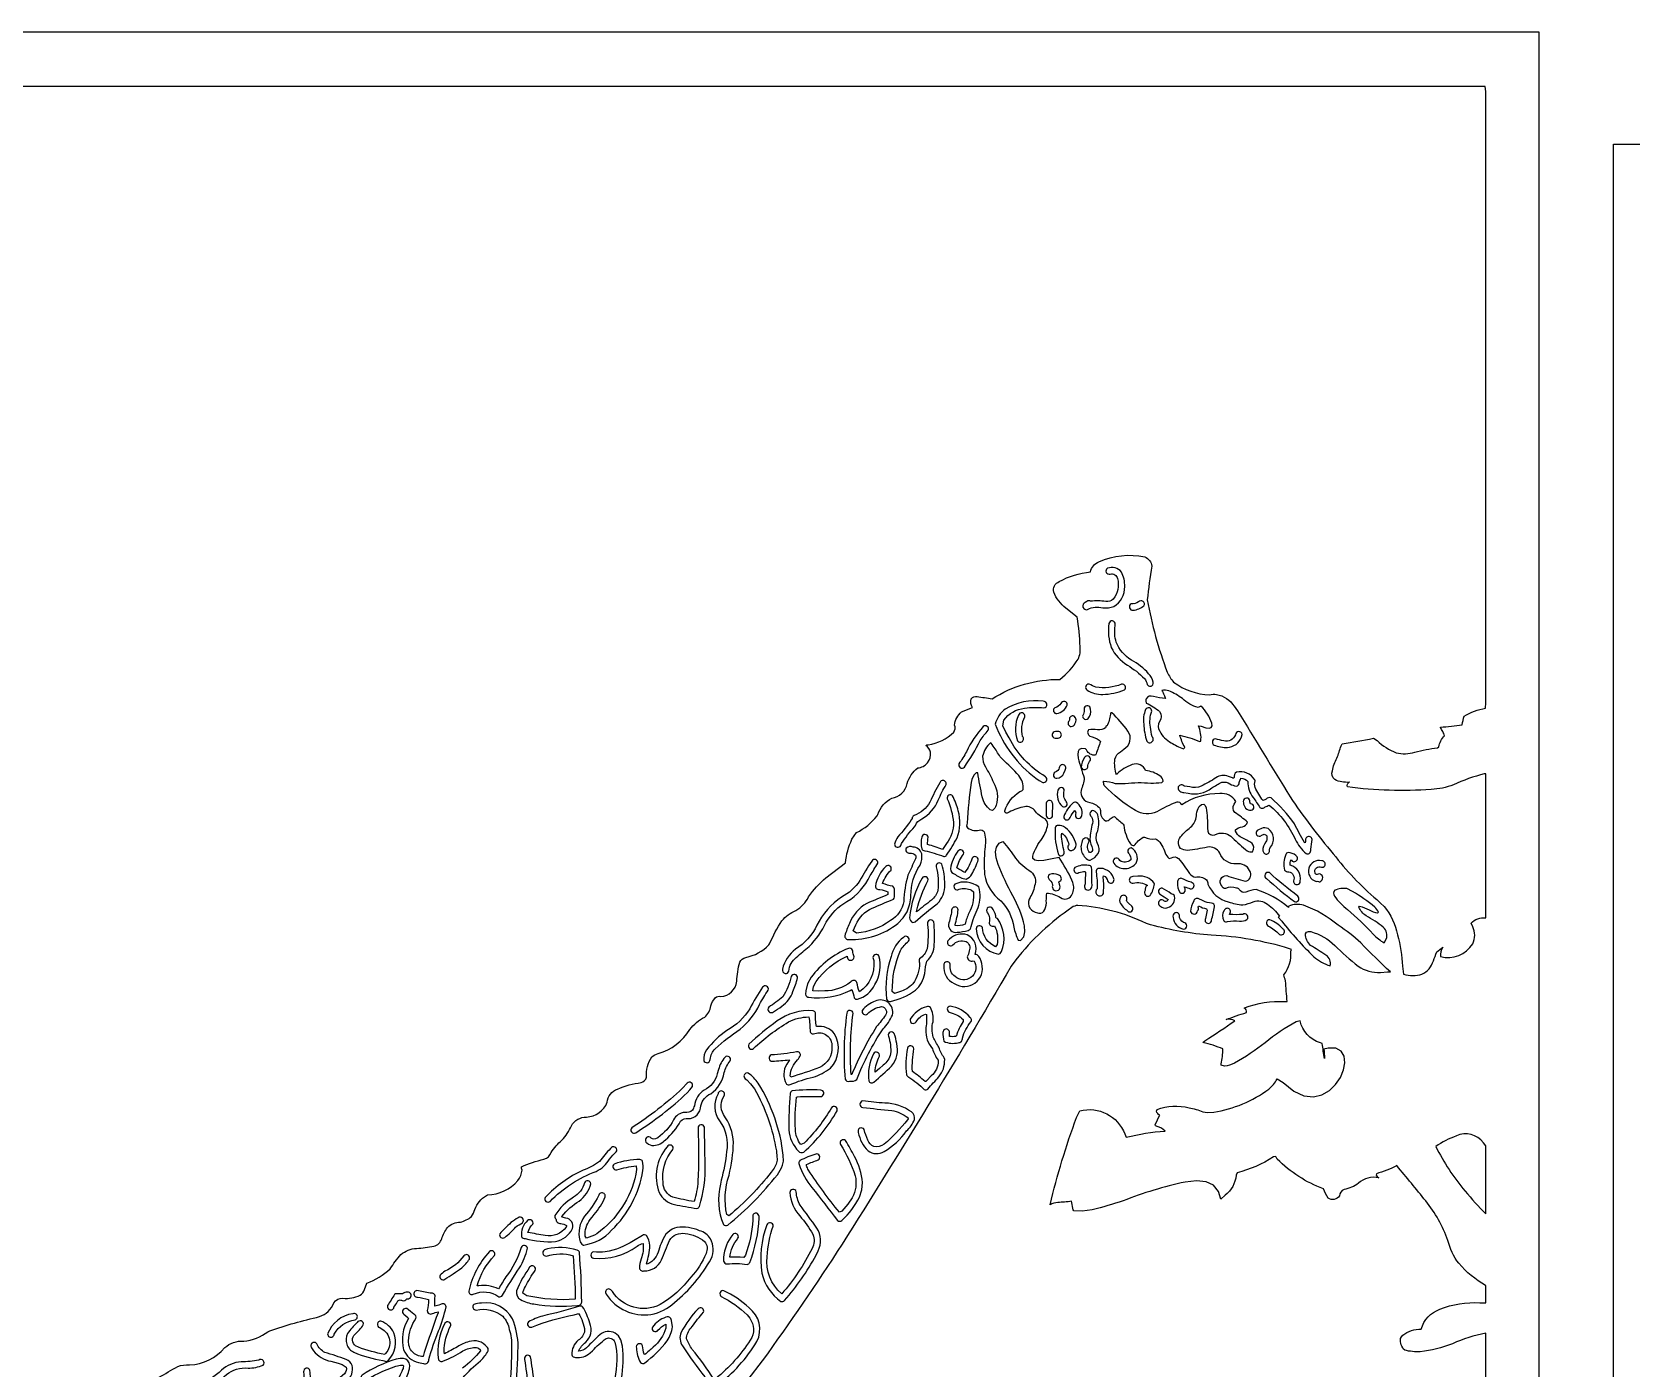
# Model space of a CAD drawing. Extents: x 1.4 to 96.1, y 1 to 80.1.
# Drawn here: x 37.08 to 52.53, y 26.14 to 39.06 of the extents above; entities that cross this region are included whole.
import ezdxf

# ---------------------------------------------------------------- set-up
doc = ezdxf.new("R2010")
doc.units = 0
doc.linetypes.add('0', pattern=[0])
doc.layers.add('1', color=7, linetype='0')

msp = doc.modelspace()

# ---------------------------------------------------------------- linework, layer by layer
at = {"layer": '1'}
msp.add_line((47.732819, 33.523727), (47.732849, 33.523697), dxfattribs=at)
for points in [[(51.639099, 39.057007), (51.639099, 1.057022), (51.62521, 1.057022), (51.62521, 1.029236), (21.62521, 1.029236), (21.62521, 39.029236), (21.639097, 39.029236), (21.639097, 39.057007)], [(52.361855, 37.973442), (72.361862, 37.973442), (72.361862, 0.973434), (52.361855, 0.973434)]]:
    msp.add_lwpolyline(points, close=True, dxfattribs=at)
for points in [[(38.115345, 25.943787, 0.001932), (38.486008, 26.159805, -0.101819), (38.60117, 26.173492, 0.204709), (38.940819, 26.340363, -0.209441), (39.123405, 26.402512, 0.129378), (39.357288, 26.494751), (39.374866, 26.502838, -0.026179), (39.855721, 26.640564, 0.226319), (39.994957, 26.773453, -0.283543), (40.082619, 26.818176, 0.130813), (40.24815, 26.846176, 0.174012), (40.291679, 26.902802), (40.312557, 26.964554, 0.109134), (40.538918, 27.102875, -0.034864), (40.642506, 27.240433, -0.166433), (40.793102, 27.299911, 0.0282), (40.961372, 27.320404, 0.245221), (41.036961, 27.393784, -0.059911), (41.092037, 27.502792, -0.198432), (41.217541, 27.554626, 0.137719), (41.324459, 27.608749, 0.095092), (41.357235, 27.676224, -0.161426), (41.468159, 27.812531), (41.479385, 27.816467, 0.21055), (41.773865, 27.955261, 0.126955), (41.813293, 28.057266, -0.039182), (41.80661, 28.088623, -0.059128), (42.02523, 28.160782, 0.240242), (42.093018, 28.227875, -0.057155), (42.198479, 28.345871, 0.090372), (42.289875, 28.485794, -0.275012), (42.434795, 28.568893, 0.28817), (42.635941, 28.712036, -0.286513), (42.73613, 28.839798, -0.072211), (42.964977, 28.902176, 0.226028), (43.016148, 28.954056, -0.166015), (43.067978, 29.150635, -0.169354), (43.129749, 29.182205, 0.1846), (43.434517, 29.415527, -0.118945), (43.578911, 29.534683, 0.171285), (43.637001, 29.643173, -0.096691), (43.678791, 29.721954, -0.227949), (43.733589, 29.73505, 0.373886), (43.887383, 29.881104, -0.049122), (43.916409, 30.06601, -0.228543), (43.975834, 30.112305, 0.154404), (44.198101, 30.232483), (44.2057, 30.244247, -0.03969), (44.324619, 30.467407, -0.128174), (44.459801, 30.565918, 0.148685), (44.582355, 30.696899, -0.080886), (44.749619, 30.881271), (44.939152, 31.026611), (44.939537, 31.027481, -0.092413), (45.001499, 31.253937), (45.045113, 31.318481, 0.103884), (45.244637, 31.479324), (45.252541, 31.494644, -0.195915), (45.385872, 31.652328, 0.32101), (45.535248, 31.793243, -0.159026), (45.637699, 31.943632, 0.433002), (45.760296, 32.097328, 0.179048), (45.716499, 32.159302, -0.228605), (45.737652, 32.167404, 0.159871), (45.985619, 32.29097, 0.249826), (45.992554, 32.35675, -0.191794), (46.059158, 32.485031), (46.164856, 32.526733, -0.211137), (46.15432, 32.611145, -0.329929), (46.210693, 32.63298, -0.018046), (46.355259, 32.610229, -0.149578), (47.011089, 32.798553, 0.074713), (47.186958, 32.994949, 0.143296), (47.205826, 33.11554, 0.028975), (47.178909, 33.401749), (47.068989, 33.488586, -0.126888), (46.950535, 33.641739, -0.382174), (47.004055, 33.744568, -0.100663), (47.30571, 33.839172, -0.247012), (47.387981, 33.936554, -0.159005), (47.830856, 33.983185, -0.282804), (47.899513, 33.895164, 0.021597), (47.855171, 33.567719, 0.045742), (48.047798, 32.869019, 0.058093), (48.109985, 32.77153, 0.142523), (48.456818, 32.64917, -0.113765), (48.524269, 32.654491, -0.197889), (48.696102, 32.540024), (48.711662, 32.519684), (48.727219, 32.497059, 0.000974), (49.234245, 31.665558, 0.026958), (49.651932, 31.113647, 0.051257), (50.073833, 30.670456), (50.108677, 30.637665), (50.143284, 30.60463, -0.119026), (50.27338, 30.331635, -0.052908), (50.321423, 30.026077), (50.332256, 29.951065, 0.153825), (50.509045, 29.949844, 0.208373), (50.619495, 30.079208, 0.024896), (50.651546, 30.166229, 0.01416), (50.710484, 30.210495, 0.153443), (50.687778, 30.121323, 0.33262), (50.999977, 30.24354, 0.225795), (51.000141, 30.408676), (50.984447, 30.443069, -0.218537), (51.12521, 30.495895), (51.125214, 31.885559), (51.112091, 31.887024, 0.045899), (50.813744, 31.7798, -0.07238), (50.598499, 31.734955, -0.049766), (49.78936, 31.759995, -0.474989), (49.810612, 31.804596), (49.805771, 31.805466, -0.139574), (49.667805, 31.830872, -0.319145), (49.644577, 31.916824, -0.083715), (49.686779, 32.039047, 0.029526), (49.727448, 32.157227), (49.738686, 32.177704, 0.015874), (50.03952, 32.229813), (50.074959, 32.207214, 0.091787), (50.261143, 32.09021, 0.144381), (50.440174, 32.096298, -0.031378), (50.659012, 32.138199), (50.671612, 32.147171, -0.14529), (50.727627, 32.254303, 0.063467), (50.710175, 32.295105, -0.008402), (50.688297, 32.333649), (50.689377, 32.337357, 0.013465), (50.897144, 32.360428, -0.021164), (50.916775, 32.445465, -0.080143), (51.124123, 32.520981), (51.12521, 32.573151), (51.12521, 38.482613), (51.11993, 38.529236), (22.268332, 38.529236)], [(51.12521, 24.707047), (51.12521, 26.480896, 0.054013), (50.804283, 26.378845, -0.06758), (50.492424, 26.300156, -0.072756), (50.343056, 26.315918, -0.241768), (50.302872, 26.428955), (50.310856, 26.446289), (50.323334, 26.461792, -0.169698), (50.501801, 26.520493, -0.23841), (50.680622, 26.711563, -0.112827), (51.070053, 26.774315, -0.007546), (51.12521, 26.773376), (51.125214, 26.937637), (51.12381, 26.94046, -0.080173), (50.865154, 27.155472, -0.098635), (50.759075, 27.375458, 0.087848), (50.545467, 27.758179, 0.005919), (50.266376, 28.099762, -0.050293), (50.068649, 28.022018, 0.397289), (50.093029, 27.981049, 0.250159), (49.895214, 27.928818, -0.113454), (49.756416, 27.869003, 0.249613), (49.711273, 27.806841, -0.429015), (49.603127, 27.785324, -0.045961), (49.556465, 27.874954, -0.10425), (49.111256, 28.162457, -0.031264), (49.095482, 28.188782), (49.07336, 28.183411, -0.083838), (48.723179, 28.030701), (48.713387, 28.006485, -0.211715), (48.606598, 27.813187), (48.565269, 27.774689), (48.543716, 27.85025), (48.49588, 27.911209), (48.423344, 27.943817), (48.330135, 27.952393), (48.220272, 27.941223, 0.038776), (47.621384, 27.75975, -0.020813), (47.322948, 27.672485), (47.224709, 27.658554), (47.14603, 27.663666), (47.139671, 27.670944), (47.121922, 27.755188, -0.039941), (46.989353, 27.744308, 0.081663), (46.915367, 27.721909, -0.03116), (47.172428, 28.565033), (47.202259, 28.629669, -0.381203), (47.637581, 28.405685), (47.65234, 28.374146, -0.04644), (48.026917, 28.433502, 0.145415), (47.935318, 28.483047), (47.931835, 28.496811, 0.019321), (47.975006, 28.58786, -0.184494), (47.943474, 28.625656), (47.949219, 28.642365, -0.1559), (48.258511, 28.658295, -0.077631), (48.390709, 28.618362), (48.438499, 28.61377), (48.496811, 28.617462, 0.122931), (49.02993, 28.83989, 0.086412), (49.109016, 28.9375), (49.167389, 28.902588), (49.270962, 28.817886), (49.369324, 28.773926), (49.460716, 28.764587), (49.543365, 28.783798), (49.615513, 28.82547), (49.675392, 28.883499), (49.72123, 28.951797), (49.75127, 29.024277), (49.763741, 29.094849), (49.756878, 29.15744), (49.728916, 29.205917), (49.678093, 29.234253), (49.602638, 29.236298), (49.560127, 29.224396, -0.031958), (49.56673, 29.134277, 0.00408), (49.544506, 29.280151), (49.527637, 29.287781, -0.278686), (49.331627, 29.499146), (49.294315, 29.490509, 0.048369), (48.995468, 29.287613, -0.036605), (48.69799, 29.088959, -0.073432), (48.601357, 29.061356), (48.569336, 29.069672), (48.56839, 29.082794, 0.058419), (48.585751, 29.22731, 0.039443), (48.393459, 29.291245), (48.412144, 29.306198, 0.003637), (48.701866, 29.499802, 0.173165), (48.616039, 29.511154, -0.020078), (48.813679, 29.579422, 0.40767), (48.792297, 29.620361), (48.792946, 29.623489, -0.110888), (49.18404, 29.684647), (49.206413, 29.686678, -0.004798), (49.191097, 29.886261, -0.014849), (49.174309, 29.94455, 0.200678), (49.241524, 30.17186), (49.244015, 30.180573), (49.247967, 30.188736), (49.228172, 30.196762, 0.063018), (48.472466, 30.32663, -0.046391), (47.887226, 30.427109), (47.84618, 30.441422, 0.094399), (47.184193, 30.615204, 0.130522), (47.127266, 30.594986, 0.074105), (46.58326, 30.089584), (46.540051, 30.027172, -0.008927), (44.904976, 27.339897, -0.01243), (44.133701, 26.212677), (43.994148, 26.033798, -0.026487)], [(41.756168, 25.903215, 0.000241), (41.776493, 26.350176, 0.095282), (41.719589, 26.61795, 0.31603), (41.419926, 26.771729, 0.093779), (41.348148, 26.758711, 0.710674), (41.370754, 26.704178, -0.233458), (41.626484, 26.643196, -0.141655), (41.690132, 26.517084, -0.071549), (41.712311, 26.349762, -0.018237), (41.695187, 25.950439)], [(42.773735, 26.040665, 0.073163), (42.782768, 26.356064), (42.768036, 26.414764), (42.744545, 26.456192), (42.711658, 26.480408, 0.329067), (42.566288, 26.465164, 0.030533), (42.435528, 26.339676, -0.158056), (42.35828, 26.307236, -0.123131), (42.428856, 26.392471, 0.313997), (42.467922, 26.577393, 0.069934), (42.398022, 26.736023, 0.247982), (42.369408, 26.741165, -0.02042), (42.01149, 26.645813, 0.04914), (41.874222, 26.589966, 0.783528), (41.907593, 26.539246, -0.049225), (42.317123, 26.658995, 0.005614), (42.359875, 26.671921, -0.114783), (42.418053, 26.503586, -0.228905), (42.35635, 26.412231, 0.225294), (42.29285, 26.271698, 0.355907), (42.330967, 26.246689, 0.23072), (42.471043, 26.289444), (42.493694, 26.308777, -0.051317), (42.625034, 26.428619, -0.424243), (42.710888, 26.39386), (42.720924, 26.353058, -0.085309), (42.701496, 25.994659)], [(41.239693, 26.047287, -0.043322), (41.412857, 26.214264, 0.071101), (41.485889, 26.311096, 0.28568), (41.472271, 26.3479, 0.31644), (41.300831, 26.398773, 0.079888), (41.187958, 26.348373, -0.011614), (41.063179, 26.281952), (41.060341, 26.299698, -0.117749), (41.124985, 26.554138, 0.80741), (41.068108, 26.576508, 0.16791), (41.006248, 26.224304, 0.423687), (41.054699, 26.211899, 0.05091), (41.241589, 26.309265, -0.107046), (41.36095, 26.343399, -0.145579), (41.4076, 26.324158), (41.412727, 26.309738, -0.047872), (41.238667, 26.142059, 0.103732)], [(41.929428, 26.018677, 0.004699), (41.895607, 26.250885, 0.908303), (41.837631, 26.226486, -0.002852), (41.872265, 25.976334, 0.258733)]]:
    msp.add_lwpolyline(points, format="xyb", dxfattribs=at)
for points in [[(47.278801, 33.474945, -0.192024), (47.425655, 33.491241, 0.10523), (47.531414, 33.503204, 0.274449), (47.636726, 33.69669, 0.138612), (47.604382, 33.836685, 0.32527), (47.470257, 33.873684, 0.875107), (47.496616, 33.81723, -0.434388), (47.56691, 33.774033, -0.235296), (47.526142, 33.574997, -0.241372), (47.45293, 33.552536, 0.073026), (47.3069, 33.554047, 0.309228), (47.271626, 33.553284), (47.256187, 33.543152, 0.992874)], [(47.718475, 33.468231, 0.149987), (47.823296, 33.511143, 0.905732), (47.771259, 33.549271, -0.126411), (47.699715, 33.528652, 0.864088)], [(47.885868, 32.733047, 0.453368), (47.911644, 32.773132, 0.158026), (47.868229, 32.854553, 0.094071), (47.701256, 32.98584, -0.156564), (47.55521, 33.158138, -0.121329), (47.545246, 33.317917), (47.544731, 33.329723, 0.999938), (47.484398, 33.338821, 0.122876), (47.50724, 33.107224, 0.145423), (47.662853, 32.937378, -0.060458), (47.828873, 32.807373, -0.127029), (47.85318, 32.750549, 0.328115)], [(47.424557, 32.654221, 0.090893), (47.633728, 32.698257, 0.796208), (47.606346, 32.752655, -0.141233), (47.357426, 32.725616, -0.025594), (47.29184, 32.753479, 0.798495), (47.274555, 32.694931, 0.149207)], [(48.017483, 32.647552, -0.037208), (48.031284, 32.613541, -0.040001), (47.91378, 32.635483), (47.891781, 32.637299, 0.475869), (47.841316, 32.591675), (47.84491, 32.57016, -0.083852), (47.973747, 32.487946, -0.345965), (47.974438, 32.392624, 0.295623), (47.975689, 32.297806, 0.154464), (48.085754, 32.187241, 0.046855), (48.20364, 32.128372), (48.217331, 32.14183, -0.041159), (48.168091, 32.261047, -0.040855), (48.359295, 32.200012), (48.372871, 32.201279, 0.121792), (48.350536, 32.352158), (48.375996, 32.346664), (48.421413, 32.331436), (48.452988, 32.3284), (48.472179, 32.335831), (48.480461, 32.351944), (48.479309, 32.374969, 0.114221), (48.374096, 32.541595), (48.346249, 32.527878, -0.125314), (48.195686, 32.613708, 0.061456), (48.06308, 32.688904, 0.108558), (47.995895, 32.692108, -0.047693)], [(46.872204, 31.858185, -0.13949), (46.519852, 32.233414), (46.48954, 32.290909), (46.460724, 32.351807), (46.468147, 32.40538, -0.212061), (46.669624, 32.520432, -0.069874), (46.855724, 32.524506, 0.991998), (46.850151, 32.587662, 0.177956), (46.482079, 32.511761, 0.177679), (46.386532, 32.366272, 0.140663), (46.77829, 31.843323), (46.811203, 31.822266), (46.845284, 31.803162, 0.817569)], [(46.643116, 32.195084, 0.46145), (46.65081, 32.247879, -0.183605), (46.67239, 32.437714, 0.969635), (46.610294, 32.452545, 0.202188), (46.601082, 32.206085, 0.404754)], [(46.981083, 32.468857, 0.251079), (47.081306, 32.551239, 0.886669), (47.020943, 32.567062, -0.185905), (46.962284, 32.525864, 0.752252)], [(47.360348, 32.078796), (47.35585, 32.067978, -0.34454), (47.269226, 32.117233), (47.259216, 32.129517), (47.222076, 32.132736), (47.198376, 32.122513), (47.186031, 32.101395), (47.182957, 32.071945), (47.187065, 32.036743, 0.010445), (47.245857, 31.847549, -0.0649), (47.215218, 31.725647, 0.438307), (47.298382, 31.61058, -0.180289), (47.395718, 31.554733), (47.400093, 31.543289), (47.402073, 31.531662, 0.29919), (47.451061, 31.433411, 0.320474), (47.496536, 31.452347, -0.143127), (47.537365, 31.4729, 0.002706), (47.621887, 31.400955), (47.628571, 31.389572, 0.118316), (47.692406, 31.209791, 0.174938), (47.728245, 31.193161, -0.09559), (47.816368, 31.273727), (47.826767, 31.274063, 0.148414), (47.933788, 31.257721), (47.948467, 31.252274, -0.148866), (48.026604, 31.123306, 0.101833), (48.065819, 31.069809), (48.088356, 31.074432, -0.364337), (48.157112, 31.067123, -0.044894), (48.262115, 30.923676, 0.148275), (48.320683, 30.886383, -0.26255), (48.426342, 30.862507, -0.153816), (48.441475, 30.820175, 0.239758), (48.637524, 30.649277, 0.070166), (48.778072, 30.620651, 0.078797), (48.879135, 30.650892, -0.25561), (49.016335, 30.62616, -0.096461), (49.133446, 30.509827, 0.052321), (49.11972, 30.500229), (49.154102, 30.463074, 0.032612), (49.463207, 30.11937, 0.092104), (49.622536, 30.030441, 0.324468), (49.579533, 30.135422, 0.003173), (49.433796, 30.228745, -0.21517), (49.383404, 30.341125), (49.392994, 30.357117), (49.411411, 30.363358), (49.436558, 30.361526, -0.121966), (49.667496, 30.227676, 0.026112), (49.89262, 30.0271, 0.152639), (50.108253, 29.966965), (50.177372, 29.972305), (50.205006, 29.972305, -0.013871), (49.917942, 30.25177, 0.041866), (49.700466, 30.422897, 0.083512), (49.365616, 30.617477, 0.151692), (49.221954, 30.608536, 0.028055), (49.220345, 30.596024, 0.086318), (48.907101, 30.769394, 0.093608), (48.808327, 30.741776, -0.363609), (48.743481, 30.769943, 0.26597), (48.718029, 30.780931, 0.196529), (48.609558, 30.778551, -0.347346), (48.574795, 30.803345, -0.654004), (48.622509, 30.903702, 0.035369), (48.802402, 30.85083, 0.511318), (48.851013, 30.935516, 0.345056), (48.738205, 31.016525), (48.719456, 31.017654, -0.342599), (48.55587, 31.120911, 0.319195), (48.435658, 31.177948, -0.032896), (48.242241, 31.147141, -0.112599), (48.177608, 31.165497, -0.41303), (48.188637, 31.29071, -0.053053), (48.284336, 31.380234, 0.202985), (48.329533, 31.495789, -0.094668), (48.355923, 31.569611), (48.379074, 31.588791), (48.400059, 31.593491), (48.414795, 31.581711), (48.424423, 31.556961, -0.04388), (48.436211, 31.361008), (48.439323, 31.331818), (48.44537, 31.314133, 0.371578), (48.530579, 31.306854, -0.308086), (48.678471, 31.26828, 0.032418), (48.821873, 31.142031, 0.142894), (48.87133, 31.132828), (48.882153, 31.158081, 0.35759), (48.852615, 31.225159, 0.01422), (48.753853, 31.276581, -0.119944), (48.707539, 31.331055), (48.707069, 31.343857, -0.190411), (48.774235, 31.373856, 0.225569), (48.824165, 31.419083, 0.035993), (48.701649, 31.513306, -0.363988), (48.695404, 31.591858), (48.710251, 31.61763, 0.300539), (48.555916, 31.696032, 0.150174), (48.187855, 31.586777, 0.388725), (48.139832, 31.612732, 0.041861), (47.947002, 31.520065, -0.246804), (47.741993, 31.53331, -0.070016), (47.438251, 31.772568, -0.036407), (47.432384, 31.81427), (47.436756, 31.816528, -0.088892), (47.543873, 31.791748), (47.641369, 31.791748, -0.054129), (47.889725, 31.797516, 0.027861), (47.994328, 31.803452), (48.0079, 31.816528, 0.238044), (47.975254, 31.865829, 0.140063), (47.83886, 31.917557, 0.427115), (47.708977, 31.976044, 0.101839), (47.560333, 31.88324), (47.55743, 31.876801, -0.106065), (47.541435, 32.028397, -0.187892), (47.595688, 32.100754), (47.628403, 32.125549, 0.444133), (47.668625, 32.299637, 0.039332), (47.512745, 32.477676, 0.571414), (47.498142, 32.463577, -0.108145), (47.464382, 32.348083), (47.458839, 32.351944), (47.451782, 32.332748, -0.211392), (47.374332, 32.312225, 0.035895), (47.286758, 32.313293, 0.458641), (47.300362, 32.252213, -0.054447), (47.391163, 32.212204), (47.403118, 32.198944, 0.002101)], [(47.261616, 32.413284, 0.329474), (47.295719, 32.44072, 0.235991), (47.299541, 32.534225, 0.816982), (47.245632, 32.504089, -0.178441), (47.231037, 32.450851, 0.474744)], [(47.885715, 32.33905, -0.142043), (47.898514, 32.490936, 0.820432), (47.839382, 32.507111, 0.149728), (47.820438, 32.36821, 0.067021), (47.850391, 32.201889, 1.073443), (47.903294, 32.244614, -0.047668)], [(46.087376, 31.951157, 0.030555), (46.240925, 32.208344, -0.051234), (46.31842, 32.307098, 0.781225), (46.270245, 32.343948, 0.077471), (46.108223, 32.100052, -0.031997), (46.035332, 31.983887, 0.832976)], [(46.966686, 32.295227, 0.984848), (46.964069, 32.232773), (46.994015, 32.232723, 1.006122), (46.993633, 32.295227)], [(47.12077, 32.343842, 0.315747), (47.155533, 32.371002, 0.401024), (47.147621, 32.44516, 0.603374), (47.103493, 32.409851), (47.1022, 32.404648), (47.100136, 32.399723, 0.684068)], [(48.648849, 32.144241, 0.314976), (48.771725, 32.267212, 0.914189), (48.706928, 32.264069, -0.381859), (48.593449, 32.205444, -0.031598), (48.514263, 32.225769, 0.943553), (48.51416, 32.16153, 0.137419)], [(46.3699, 31.803558, -0.194449), (46.396332, 31.582687, -0.110963), (46.358532, 31.531555), (46.3381, 31.539673, -0.17754), (46.260971, 31.662766, -0.01683), (46.217072, 31.897598), (46.201477, 31.896591, 0.193762), (46.154072, 31.804276, 0.019392), (46.113605, 31.410976, -0.012729), (46.107246, 31.381546), (46.119083, 31.36319, 0.229225), (46.245232, 31.346176, -0.372218), (46.283524, 31.312973, -0.08965), (46.285084, 31.160339, 0.038274), (46.282093, 30.913162, 0.190363), (46.438797, 30.660528, -0.167728), (46.563969, 30.403461, 0.051311), (46.608948, 30.279083), (46.631371, 30.275162), (46.661369, 30.311829), (46.673203, 30.359695), (46.669617, 30.417053, 0.066365), (46.555939, 30.70665, -0.02788), (46.415024, 31.009583), (46.396118, 31.074417), (46.389233, 31.131454), (46.397102, 31.17897), (46.422474, 31.215179), (46.458584, 31.231155, -0.048133), (46.581055, 31.070053, 0.071955), (46.732513, 30.940659, -0.301867), (46.766323, 30.803452, -0.089109), (46.712959, 30.675858, 0.508995), (46.794941, 30.544151), (46.807751, 30.541224, 0.387577), (46.864632, 30.573769, 0.138541), (46.878716, 30.660698, -0.007729), (46.88319, 30.731781), (46.900204, 30.734085, -0.09915), (47.030979, 30.6819, 0.426245), (47.128708, 30.722916, 0.231048), (47.135269, 30.836121), (47.127022, 30.859665, 0.030299), (47.003803, 31.078125), (46.934551, 31.065033), (46.856464, 31.048798), (46.801735, 31.04483), (46.767399, 31.051712), (46.750488, 31.067978), (46.748039, 31.092163, -0.086843), (46.840183, 31.263, 0.094054), (46.89373, 31.396866), (46.888153, 31.427063), (46.867416, 31.450684, -0.142456), (46.765217, 31.536896, 0.276968), (46.651894, 31.565231, 0.062988), (46.500725, 31.507463, -0.601943), (46.479187, 31.529861, -0.180047), (46.621906, 31.714798), (46.641605, 31.722458), (46.655659, 31.733963, 0.220564), (46.6124, 31.869522, 0.033036), (46.454445, 32.028763, -0.070126), (46.386383, 32.128448, -0.019558), (46.345982, 32.18338), (46.340405, 32.186996, 0.154584), (46.262489, 32.056122, 0.142259), (46.292221, 31.954285, -0.014046)], [(47.247597, 31.92717, 0.44024), (47.280304, 31.966125, -0.108532), (47.305828, 32.019653, 0.870262), (47.248306, 32.043915, 0.178121), (47.217728, 31.949081, 0.328343)], [(46.982494, 31.843704, 0.280069), (47.049099, 31.894348), (47.061443, 31.921692), (47.067238, 31.940277, 1.059867), (47.004749, 31.944946, -0.278067), (46.963718, 31.90184, 0.788186)], [(49.420811, 31.11795, 0.318958), (49.434032, 31.157486, 0.015223), (49.447815, 31.253464, 1.009914), (49.385193, 31.245575, -0.039581), (49.380665, 31.21907), (49.375221, 31.22226, -0.017205), (49.276352, 31.403198, 0.061233), (49.051094, 31.653994, 0.36367), (49.004566, 31.641373, -0.074167), (48.974121, 31.628555, -0.067451), (48.897903, 31.75412, -0.137622), (48.896431, 31.819702), (48.894714, 31.827179, 0.326513), (48.715916, 31.90152, 0.301873), (48.695034, 31.850418, -0.550199), (48.677853, 31.84671), (48.638428, 31.862274, 0.254029), (48.518894, 31.848358, -0.027361), (48.376129, 31.76651, -0.148642), (48.265881, 31.760254), (48.21402, 31.767838), (48.207615, 31.771759, 1.130881), (48.168999, 31.719513, 0.191489), (48.209797, 31.705261), (48.251152, 31.699265, 0.220539), (48.477814, 31.749893, -0.029105), (48.576393, 31.805435, -0.208897), (48.653748, 31.788803, 0.070746), (48.714775, 31.766769, 0.3929), (48.742828, 31.801743, 0.022593), (48.757954, 31.843811, -0.188267), (48.82822, 31.811401, 0.184856), (48.879166, 31.658218, 0.008411), (48.943821, 31.562393, 0.41938), (48.993649, 31.566422, 0.006039), (49.031315, 31.584595, -0.1164), (49.284241, 31.253616, 0.093494), (49.389977, 31.115479, 0.259335)], [(45.472042, 31.193466), (45.480549, 31.213196, -0.042226), (45.605083, 31.373672), (45.615299, 31.388474, -0.201631), (45.674854, 31.450378, 0.175561), (45.834614, 31.633026, -0.031154), (45.911236, 31.782913, 1.00185), (45.849384, 31.799683, 0.027039), (45.754948, 31.61348, -0.179501), (45.601242, 31.484146, 0.226616), (45.581829, 31.456223), (45.574253, 31.441101, -0.025932), (45.444286, 31.276291, 0.093976), (45.413349, 31.207611, 0.767216)], [(45.915554, 31.099976, 0.029103), (46.016502, 31.268661, 0.173178), (46.02766, 31.52861, 0.065003), (45.973244, 31.675474, 0.745896), (45.921261, 31.645676, -0.077771), (45.982868, 31.416611, -0.168213), (45.914162, 31.212814), (45.877579, 31.15683, 0.024613), (45.732552, 31.202515, -0.030353), (45.736614, 31.27327, 0.852044), (45.674934, 31.27533, 0.098493), (45.67506, 31.162094, 0.274924), (45.703815, 31.143784, -0.028196), (45.888905, 31.087814, 0.249091)], [(47.073074, 31.575867, 0.414441), (47.071796, 31.620041, -0.268557), (47.053425, 31.723221, 0.876918), (46.991768, 31.729507, 0.294052), (47.035526, 31.569796, 0.338557)], [(46.94075, 31.596375, 1.030354), (46.87825, 31.596359), (46.878277, 31.484802, 0.956512), (46.940716, 31.484802)], [(47.07851, 31.44104, 0.331531), (47.109451, 31.464691, -0.068295), (47.154057, 31.532013), (47.159245, 31.53038, -0.171107), (47.159992, 31.486816, 0.988521), (47.223095, 31.485443, 0.314023), (47.169876, 31.610825, 0.260146), (47.139847, 31.605576, 0.126038), (47.04734, 31.474289, 0.432234)], [(47.302692, 31.053604, 0.147495), (47.381725, 31.116043, 0.234434), (47.374187, 31.214478, -0.216725), (47.376335, 31.336594, 0.131544), (47.377636, 31.490494, 0.161269), (47.339138, 31.530516, 0.822355), (47.314655, 31.471954, -0.191537), (47.325333, 31.407822, 0.045289), (47.300171, 31.257889, 0.075991), (47.327202, 31.159103, -0.471416), (47.297188, 31.125122, -0.330476), (47.291439, 31.226761, 0.914069), (47.233818, 31.250717, 0.421194), (47.289429, 31.050823, 0.109762)], [(48.857979, 31.533997, 0.924775), (48.85257, 31.596954, -0.074321), (48.843552, 31.634735, 0.926543), (48.784561, 31.607758, 0.422215)], [(47.033936, 31.09613, 0.372924), (47.052525, 31.132599, -0.059345), (47.026066, 31.297287), (47.030186, 31.313385, -0.161355), (47.098259, 31.202318, 1.009718), (47.140251, 31.152603, 0.428266), (47.159901, 31.226135, 0.176228), (47.043941, 31.378525, 0.142704), (46.983635, 31.387711, 0.310169), (46.964577, 31.356888, 0.092882), (46.996326, 31.107529, 0.353889)], [(49.010181, 31.111603, 0.431566), (49.034973, 31.157684), (49.037895, 31.166178), (49.041866, 31.174232, 0.458517), (49.022236, 31.35762, 0.207505), (48.958012, 31.358994), (48.928288, 31.345627, 0.985118), (48.947124, 31.28508), (48.969894, 31.296768, -0.665843), (49.011097, 31.272446, -0.179446), (49.001827, 31.229843), (48.988297, 31.206833, 0.282446), (48.980267, 31.122009, 0.271369)], [(44.58802, 30.218277, 0.089088), (44.75238, 30.453079, -0.132343), (44.953156, 30.651978, 0.142463), (45.178619, 30.90239, -0.003706), (45.249863, 31.021667, 0.853511), (45.191753, 31.043182, 0.014844), (45.077274, 30.855148, -0.120931), (44.900604, 30.693995, 0.136819), (44.663212, 30.422455, -0.134214), (44.45562, 30.191559, 0.168427), (44.329437, 29.999662, 0.37629), (44.354897, 29.955376, 0.408998), (44.390743, 29.980545, -0.194052), (44.462509, 30.112396, -0.005705)], [(45.569977, 30.709839, -0.141026), (45.659016, 31.005341, 0.143658), (45.675892, 31.114426, 0.309175), (45.591942, 31.179214, 0.294009), (45.525463, 31.16806, 0.679806), (45.561432, 31.121323, -0.152715), (45.614395, 31.101761, -0.214309), (45.613968, 31.066269, -0.013964), (45.54129, 30.90564, 0.057506), (45.501106, 30.654297, -0.222974), (45.373577, 30.467972, -0.133614), (45.04493, 30.346054), (45.014347, 30.368164), (45.039711, 30.427704, -0.198348), (45.19524, 30.587433, -0.005859), (45.401058, 30.674545, 0.206559), (45.41074, 30.697479), (45.411678, 30.741302, 0.255558), (45.394993, 30.800323, -0.044823), (45.297653, 30.827881, -0.119919), (45.378735, 30.956558, 0.825068), (45.328659, 30.992035, 0.158958), (45.227192, 30.800797, 0.457233), (45.271999, 30.769043, -0.047052), (45.349171, 30.746307, -0.008079), (45.348785, 30.719391, 0.003), (45.145489, 30.633911, 0.178165), (44.977661, 30.441071, 0.031471), (44.931541, 30.321335, 0.477833), (44.969719, 30.285507, 0.181921), (45.443897, 30.441437), (45.496632, 30.494095), (45.535156, 30.552704, 0.088893)], [(46.10577, 30.869827, 0.205819), (46.158329, 30.915497, 0.054947), (46.222389, 31.056229, 0.755591), (46.16423, 31.071548, -0.067247), (46.092163, 30.931808, -0.006801), (46.016064, 30.978653, -0.094919), (46.080055, 31.111649, 0.808434), (46.025146, 31.139847, 0.118813), (45.953011, 30.969711, 0.344015), (46.000439, 30.914688, 0.159145)], [(47.583, 31.059753, 0.994396), (47.531471, 31.023026), (47.540661, 31.008802, 0.444123), (47.747692, 31.024048, 0.416223), (47.700031, 31.170103, 0.751653), (47.680248, 31.112259, -0.190968), (47.694759, 31.056915, -0.382799), (47.588898, 31.04863)], [(49.306137, 30.816299, 0.378597), (49.332939, 30.848358, 0.392691), (49.236389, 31.003983, -0.061501), (49.241196, 31.053848), (49.244415, 31.053268), (49.248222, 31.050997, 1.234183), (49.290833, 31.097534, 0.151468), (49.216686, 31.12674, 0.267159), (49.19268, 31.10614, 0.165032), (49.18166, 30.956818, 0.269454), (49.222221, 30.940948, -0.452477), (49.269012, 30.851501, 0.484389)], [(45.612232, 30.457489, -0.016235), (45.824799, 30.630768, 0.215722), (45.898796, 30.81778, 0.072487), (45.870453, 31.012238, 0.779198), (45.814415, 30.989182, -0.089609), (45.831528, 30.760834, -0.173404), (45.769165, 30.666061, 0.004643), (45.625195, 30.552109), (45.626583, 30.569336, -0.060256), (45.735348, 30.85321, 0.846156), (45.679344, 30.879013, 0.103165), (45.556633, 30.495752, 0.294474), (45.589222, 30.450073, 0.201255)], [(46.994186, 30.909393, 0.225702), (46.910023, 30.914839, 0.540771), (46.914585, 30.859772, -0.145089), (46.941029, 30.81076, 1.538816), (47.009773, 30.807495, 0.061957), (47.000801, 30.838531), (47.002625, 30.845066, 0.696279), (47.00705, 30.903488)], [(47.314617, 30.78421, 0.285985), (47.318523, 30.829544, 0.037852), (47.317005, 30.98172, 0.293089), (47.287361, 31.001785, 0.172783), (47.154472, 30.979965, 0.88828), (47.194172, 30.93219, -0.099784), (47.255493, 30.941299), (47.259193, 30.933762, 0.024894), (47.25631, 30.821899, 1.171601)], [(47.416824, 30.711304, 0.287189), (47.432438, 30.754883, 0.04339), (47.429565, 30.888077), (47.432873, 30.901596, -0.25593), (47.471611, 30.850845, 1.144656), (47.527622, 30.881287, 0.358084), (47.380112, 30.971863, 0.352964), (47.359604, 30.938431, -0.060146), (47.369808, 30.776382, 0.888296)], [(49.314888, 30.661758, 0.402327), (49.309849, 30.704758, -0.01998), (49.035034, 30.93141, 0.963072), (49.007839, 30.873932, 0.028779), (49.278885, 30.651413, 0.332889)], [(49.521469, 30.844313, 1.112813), (49.496773, 30.915121, -0.518238), (49.476742, 30.929905, -0.683483), (49.538254, 30.982935, 1.096424), (49.541321, 31.046995, 0.971909), (49.485516, 30.846365, -0.268292), (49.508396, 30.844681), (49.514912, 30.843838)], [(46.123466, 30.373825, 0.36469), (46.152012, 30.409592, -0.041015), (46.220341, 30.593384, 0.15754), (46.227135, 30.793562, 0.280258), (45.995495, 30.820375, 0.915317), (46.03577, 30.771118, -0.189362), (46.157894, 30.761963), (46.175533, 30.746613, -0.150905), (46.131084, 30.541046, 0.029488), (46.093754, 30.434174, -0.173209), (45.998081, 30.421356), (45.997841, 30.426834, 0.03845), (46.028263, 30.572983, 1.009161), (45.964699, 30.561569, -0.026378), (45.934006, 30.429688, 0.469025), (46.016632, 30.355194, 0.061843)], [(47.88179, 30.712204, 0.130226), (47.924141, 30.822464), (47.92234, 30.828659, 0.266615), (47.764263, 30.898148), (47.714294, 30.893232, 1.114341), (47.717999, 30.83046, -0.211533), (47.85828, 30.807922, 0.403539), (47.836128, 30.757477, 0.968667)], [(48.0536, 30.593706, 0.384255), (48.119045, 30.704361, 0.242544), (48.087151, 30.727783, 0.032915), (47.999855, 30.780819, 0.922998), (47.983742, 30.72023, 0.006817), (48.056126, 30.672958, -0.686763), (48.009884, 30.666016, 0.972623), (47.977428, 30.610519, 0.283488)], [(48.201996, 30.734634, 0.424315), (48.220287, 30.77562), (48.212807, 30.794754), (48.214622, 30.795105, -0.042256), (48.270596, 30.774796, 0.881855), (48.288383, 30.834442), (48.277821, 30.83963, -0.07613), (48.188835, 30.875914, 0.538587), (48.147072, 30.838348, 0.205172), (48.174095, 30.737869, 0.238311)], [(49.999676, 30.570984, 0.094465), (50.080597, 30.544113), (50.089436, 30.54866, 0.129031), (50.053097, 30.598267, 0.038219), (49.83931, 30.750092), (49.783058, 30.777817, 0.140992), (49.667042, 30.76091, 0.391589), (49.663849, 30.705704, 0.082937), (49.790745, 30.575027, -0.039592), (50.036766, 30.335739, 0.056221), (50.145611, 30.252228), (50.164471, 30.290039, 0.318746), (50.135796, 30.403519, 0.055623), (49.969822, 30.514099, -0.149859), (49.899639, 30.599014), (49.907238, 30.607697, -0.079568)], [(46.43261, 30.150574, 0.154269), (46.445637, 30.168701, 0.263359), (46.406586, 30.489304, -0.417557), (46.390354, 30.515167, 0.097795), (46.352192, 30.593809, 0.907163), (46.311245, 30.543304, -0.204823), (46.328125, 30.442429, 0.517828), (46.379517, 30.41777, -0.162424), (46.403927, 30.237), (46.38868, 30.215469, -0.279143), (46.261684, 30.40036, 0.817855), (46.20187, 30.387024, 0.351006), (46.416969, 30.144745), (46.42514, 30.146713)], [(47.672409, 30.637634, -0.137251), (47.654137, 30.663696, 1.094088), (47.596176, 30.691818, 0.303408), (47.596714, 30.631958, 0.08659), (47.674797, 30.553604, 0.797758), (47.705585, 30.606216)], [(48.505291, 30.601669, 0.444709), (48.475559, 30.637161, -0.113386), (48.396435, 30.657974), (48.347244, 30.680374, 0.468268), (48.303497, 30.656342, 0.109578), (48.273087, 30.55658, 0.839448), (48.34116, 30.562363, 0.313156), (48.345821, 30.598007), (48.350323, 30.608093), (48.355221, 30.608078, 0.044501), (48.425865, 30.5811), (48.434528, 30.569778), (48.416157, 30.487198, 1.21859), (48.476524, 30.470764, 0.003467)], [(45.372921, 29.686661, 0.10221), (45.613926, 29.794128, 0.169099), (45.704559, 29.957031), (45.712841, 30.02034), (45.723904, 30.074936, 0.206331), (45.796993, 30.236404, 0.042368), (45.791821, 30.456635, 0.953528), (45.732525, 30.430344, -0.061587), (45.727173, 30.195236, -0.167166), (45.654785, 30.099945, 0.179206), (45.652847, 30.059031, -0.166046), (45.589684, 29.858381, -0.136089), (45.461628, 29.779129), (45.41074, 29.76207), (45.390991, 29.782379, -0.103736), (45.468834, 30.177979, -0.090112), (45.548981, 30.26857, 0.927923), (45.498398, 30.306076, 0.168951), (45.378906, 30.120346, 0.100474), (45.334137, 29.709595, 0.374152)], [(48.121479, 30.542191, 0.36832), (48.104401, 30.497543, 0.324309), (48.205372, 30.385483, 0.970782), (48.205231, 30.45018, -0.311998), (48.165817, 30.518875, 0.501906)], [(48.629177, 30.459366, -0.093654), (48.746864, 30.46106, 0.109162), (48.818428, 30.477356, 0.913676), (48.776814, 30.5271, -0.039689), (48.649082, 30.528336), (48.656902, 30.543884, 1.016484), (48.598347, 30.566299, 0.289975), (48.594009, 30.466095, 0.310675)], [(49.170013, 30.337967, 0.507124), (49.163162, 30.391479, 0.116109), (49.038452, 30.475723, 0.873403), (49.026196, 30.415009, -0.083264), (49.13208, 30.334991, 0.339564)], [(46.209572, 30.137314, 0.021347), (46.191677, 30.140198, 0.400496), (46.113934, 30.329767, 0.2855), (45.944511, 30.287809), (45.934322, 30.278364, 1.039207), (45.974659, 30.23288, -0.28456), (46.105011, 30.266266, -0.373652), (46.134495, 30.174835, -0.057261), (46.115265, 30.116669, 0.510568), (46.172714, 30.079922, -0.326077), (46.188568, 30.064133, -0.817319), (45.998455, 29.926655, -0.292907), (45.951618, 30.047199, 0.941544), (45.889339, 30.036179, 0.33416), (45.990051, 29.859177, 0.68922), (46.255875, 30.053314, 0.208949)], [(45.054424, 29.707703, 0.216934), (45.222816, 29.849487, 0.208862), (45.261147, 30.128632, 0.851516), (45.205639, 30.10025), (45.21104, 30.081024, -0.280305), (45.073437, 29.780182, -0.053578), (45.04916, 29.868896, 0.621463), (44.988659, 29.872574, -0.158389), (44.7383, 29.787811), (44.682465, 29.786087), (44.622162, 29.787811), (44.629948, 29.83168), (44.654099, 29.878693, -0.135976), (44.954506, 30.124161), (44.956093, 30.118805, 1.400932), (45.016117, 30.136429, -0.040655), (45.006531, 30.18306, 0.398246), (44.966686, 30.199112, 0.137753), (44.607384, 29.92012), (44.572868, 29.855942), (44.554474, 29.789902), (44.55249, 29.756027, 0.399235), (44.58601, 29.7276, 0.145818), (44.985256, 29.793219), (45.000443, 29.802277, -0.035348), (45.022591, 29.721344, 0.30116)], [(43.601269, 29.093887, 0.414625), (43.630573, 29.126968, -0.179651), (43.680481, 29.229462, -0.036631), (43.919895, 29.41864, 0.114717), (44.108875, 29.656998, -0.027905), (44.192837, 29.796967, 0.836044), (44.137699, 29.824249, 0.027732), (44.013866, 29.616562, -0.126232), (43.792557, 29.40567, 0.077626), (43.595779, 29.219925, 0.161493), (43.569748, 29.115189, 0.33915)], [(44.322033, 29.640366, 0.168668), (44.43132, 29.781876, 0.027098), (44.475704, 29.914612, 0.882605), (44.414829, 29.926498, -0.083943), (44.332787, 29.731415, -0.050448), (44.196442, 29.632671, 0.953402), (44.242775, 29.587585, 0.022155)], [(44.978992, 28.916428, 0.215952), (45.047562, 28.931854, -0.052134), (45.301483, 29.421799, 0.102371), (45.392666, 29.555313, 0.638389), (45.226719, 29.688934, 0.14617), (45.100143, 29.599762, 0.795949), (45.151596, 29.567184, -0.173306), (45.285938, 29.636366, -0.585486), (45.325439, 29.553833, -0.020844), (45.239433, 29.443649, 0.042125), (44.998489, 28.979263), (44.993473, 28.979233, -0.052859), (45.012836, 29.571732, 0.867121), (44.951, 29.574234, 0.054317), (44.934586, 28.935486, 0.389372)], [(44.403191, 28.882675, -0.044576), (44.624859, 28.955414, 0.092948), (44.793148, 29.042465, 0.338617), (44.831039, 29.373489, 0.279369), (44.659042, 29.44339, -0.0606), (44.648983, 29.575394, 0.269396), (44.625301, 29.596115, 0.179054), (44.277779, 29.497711, 0.032397), (44.004372, 29.272476, 0.840188), (44.050488, 29.231644, -0.052157), (44.387356, 29.488815, -0.113568), (44.585667, 29.53688, -0.034282), (44.596607, 29.393784, 0.452244), (44.643143, 29.377256, -0.525756), (44.807579, 29.252361, -0.316988), (44.68718, 29.04776, -0.01115), (44.409306, 28.953903), (44.404438, 28.968628, -0.176824), (44.476273, 29.122986, 0.041232), (44.502438, 29.165833, 0.498301), (44.466553, 29.20047, -0.035975), (44.220852, 29.169056, 0.839761), (44.231934, 29.10849, 0.015978), (44.396187, 29.122894), (44.386715, 29.104691), (44.372498, 29.080246, 0.284316), (44.367874, 28.888474, 0.314886)], [(45.735641, 28.839279, -0.025514), (45.842037, 28.957596, 0.173008), (45.897491, 29.125809), (45.892677, 29.141815, -0.07283), (45.841297, 29.243378, -0.022764), (45.786095, 29.342712, -0.141604), (45.785442, 29.490677, 0.155307), (45.760212, 29.62796, 0.327951), (45.722176, 29.635376, 0.198462), (45.564629, 29.515488, 0.860727), (45.620094, 29.488266, -0.156922), (45.711105, 29.564896), (45.720314, 29.559967, -0.059518), (45.713573, 29.415695, 0.184337), (45.778194, 29.230194, 0.085957), (45.833382, 29.120621), (45.835636, 29.113068, -0.211427), (45.766644, 28.966705), (45.725323, 28.923569), (45.715847, 28.913223), (45.707817, 28.913879, 0.024795), (45.584709, 29.010773, -0.046262), (45.599083, 29.229584, 0.858738), (45.537426, 29.233994, 0.073805), (45.526962, 28.976959, 0.197338), (45.551144, 28.954941, -0.047826), (45.700352, 28.83638, 0.310153)], [(46.027832, 29.288071, 0.438598), (46.069721, 29.332382, -0.107178), (46.152363, 29.491409, 0.35631), (46.14333, 29.532349, 0.179772), (45.94865, 29.641117, 0.747809), (45.941055, 29.581589, -0.13641), (46.075512, 29.512711), (46.076408, 29.493607, 0.083922), (46.010567, 29.353073), (46.001892, 29.347504, -0.062844), (45.944592, 29.348572), (45.943398, 29.386185, 1.070235), (45.88084, 29.387726, 0.087534), (45.890247, 29.302048, 0.187644)], [(45.212753, 28.906693, 0.011247), (45.384899, 29.061859, 0.237034), (45.433762, 29.279007, 0.041476), (45.410023, 29.376221, 0.865276), (45.352863, 29.35257, -0.101185), (45.374348, 29.179977, -0.182223), (45.304222, 29.070145), (45.267616, 29.037796), (45.225628, 29.001907), (45.224091, 29.007675, -0.094923), (45.267048, 29.157715, 0.86479), (45.209949, 29.181473, 0.145393), (45.162895, 28.918655, 0.522192)], [(43.087528, 28.294022, 0.181642), (43.19931, 28.349579, 0.084053), (43.345222, 28.529755, -0.25659), (43.417477, 28.553818, 0.408954), (43.540859, 28.679016, -0.241095), (43.636448, 28.794937, 0.206934), (43.766525, 28.999832, -0.09907), (43.825436, 29.113083, 0.821168), (43.774479, 29.147171, 0.120619), (43.711765, 29.028763), (43.699253, 28.987885, -0.213712), (43.573807, 28.829178, 0.224617), (43.478256, 28.678604, -0.047278), (43.460732, 28.63504, -0.206617), (43.385696, 28.614777, 0.261752), (43.276806, 28.542297, -0.121897), (43.123749, 28.369766), (43.101845, 28.359695, -0.349604), (43.051388, 28.374496, 0.977264), (43.019527, 28.319443, 0.205081)], [(42.911228, 28.417755, 0.047987), (43.408543, 28.802979), (43.434982, 28.832886), (43.459675, 28.864258, 0.781692), (43.409508, 28.898376), (43.361851, 28.846359, -0.048697), (42.872704, 28.466341, 0.879145)], [(43.801289, 27.525864, 0.05758), (44.280266, 28.012238, 0.040881), (44.330589, 28.102921), (44.338066, 28.143204), (44.337418, 28.200241, 0.109223), (44.096119, 28.895721, 0.08227), (43.998611, 28.99408, 0.841535), (43.969479, 28.939804), (43.984138, 28.929245), (44.02161, 28.891785), (44.058922, 28.840469, -0.091742), (44.270561, 28.242004), (44.276031, 28.182495, -0.195847), (44.248089, 28.075241), (44.22121, 28.035873, -0.049658), (43.811378, 27.614212), (43.790951, 27.626114, -0.13133), (43.813549, 28.006683, 0.049163), (43.856716, 28.323257, 0.151886), (43.759319, 28.592991, -0.287814), (43.769764, 28.780426, 1.039115), (43.706741, 28.795013, 0.29984), (43.722481, 28.531967, -0.203392), (43.789993, 28.234482, -0.040892), (43.737068, 27.957901), (43.729465, 27.919495, 0.158113), (43.758579, 27.531281, 0.39906)], [(44.536312, 28.229614, 0.080123), (44.85778, 28.63089, 0.857589), (44.802975, 28.659363, -0.069487), (44.53817, 28.317383), (44.507206, 28.303833, -0.150184), (44.454182, 28.450897, -0.040265), (44.464832, 28.762268), (44.47588, 28.765686, -0.004456), (44.708729, 28.769348, 0.79028), (44.700459, 28.829697, 0.034449), (44.422295, 28.822891, 0.268412), (44.404476, 28.79718, 0.026589), (44.390598, 28.445679, 0.170206), (44.483871, 28.238392, 0.30396)], [(45.528111, 28.434616, 0.114639), (45.605278, 28.544327, 0.291123), (45.576084, 28.61821, 0.146984), (45.318832, 28.704758, -0.018432), (45.10598, 28.724733, 0.921124), (45.106094, 28.662216, 0.006813), (45.385983, 28.633057, -0.11966), (45.542702, 28.5634, -0.396092), (45.537495, 28.54245, -0.040842), (45.313747, 28.307083, -0.19404), (45.211418, 28.283981, -0.224007), (45.155151, 28.346375, -0.062816), (45.119488, 28.447723, 0.972079), (45.06279, 28.41983, 0.157323), (45.157383, 28.242996, 0.300646), (45.312653, 28.236023, 0.10011)], [(43.526791, 27.704559, 0.08566), (43.582432, 28.1187, 0.000152), (43.575695, 28.470703, 0.944302), (43.513824, 28.461594, -0.016998), (43.513359, 27.948105, -0.047817), (43.476635, 27.752579, -0.032415), (43.269024, 27.795807, -0.293151), (43.175873, 27.934296, -0.219148), (43.271828, 28.255554, 0.943459), (43.214573, 28.282471, 0.273431), (43.139004, 27.838989, 0.232854), (43.285179, 27.724823, 0.021248), (43.502743, 27.686081, 0.259324)], [(42.083637, 27.75351, -0.112145), (42.530762, 28.043915, 0.140192), (42.6586, 28.162064, -0.067573), (42.724094, 28.233017, 0.84485), (42.678783, 28.274811), (42.667351, 28.265808, 0.023359), (42.56094, 28.140823, -0.088642), (42.402214, 28.055679, 0.095187), (42.035934, 27.791504, 0.800474)], [(44.902802, 27.569977, 0.094653), (45.074299, 27.79599), (45.095993, 27.866577), (45.101883, 27.936386, 0.10857), (45.025032, 28.187042, 0.026379), (44.939629, 28.341522, 0.843604), (44.890678, 28.304108, -0.062019), (45.03196, 28.002716, -0.191329), (45.001961, 27.788147), (44.961464, 27.726212), (44.904842, 27.660202), (44.87965, 27.649887, -0.025844), (44.580479, 28.056339, -0.017443), (44.561211, 28.097916), (44.563034, 28.111496, -0.008228), (44.676105, 28.15567, 0.842046), (44.650986, 28.211945, 0.040478), (44.499092, 28.148941, 0.316338), (44.491268, 28.111923, 0.089353), (44.614487, 27.888138, -0.009218), (44.860481, 27.569487, 0.389958)], [(50.925648, 27.854507, 0.019046), (51.12521, 27.63266), (51.12521, 28.289734), (51.103031, 28.320099, 0.360736), (50.841591, 28.386185, 0.060542), (50.642452, 28.285217, 0.059323)], [(42.409439, 27.332397, 0.180958), (42.678844, 27.475464, 0.159647), (42.981873, 28.051468, 0.060871), (42.978447, 28.141586, 0.265835), (42.952904, 28.159119, 0.082822), (42.703751, 28.115463, 0.840145), (42.728588, 28.059143, -0.05362), (42.916214, 28.096909), (42.920174, 28.063614), (42.913773, 28.015961, -0.18201), (42.537308, 27.441818, -0.070431), (42.436794, 27.39949), (42.4245, 27.419037, -0.193904), (42.471653, 27.577621), (42.489437, 27.602814), (42.50869, 27.628281, 0.084773), (42.617226, 27.798737, 1.057367), (42.553112, 27.806458, -0.055849), (42.417591, 27.612171, 0.214607), (42.370003, 27.376457, 0.152211), (42.399986, 27.333162, 0.076527)], [(42.135242, 27.364975, 0.222934), (42.300461, 27.491226, 0.466043), (42.237602, 27.59288), (42.201416, 27.601654), (42.198826, 27.609222, -0.087965), (42.365826, 27.757278, 0.170603), (42.477631, 27.92482, 0.80154), (42.417374, 27.934265, -0.186471), (42.310116, 27.794601, 0.105054), (42.130196, 27.618835, 0.301004), (42.141129, 27.584946, 0.470698), (42.18705, 27.540863, -0.139171), (42.241211, 27.520416), (42.241802, 27.515335), (42.238384, 27.505142, -0.299833), (42.037163, 27.424637, -0.011268), (41.869274, 27.454269, -0.121501), (41.917645, 27.534149, 0.813731), (41.867149, 27.568756, 0.258859), (41.80888, 27.412582, 0.323094), (41.843616, 27.393921, 0.07219)], [(44.350609, 26.79599, 0.05222), (44.65501, 27.233337), (44.674492, 27.275955, 0.265414), (44.66217, 27.496353, 0.004183), (44.499863, 27.718887, -0.117157), (44.462543, 27.847794, 0.877317), (44.401165, 27.839249, 0.164241), (44.497208, 27.613983, -0.048805), (44.622711, 27.436508, -0.226139), (44.616451, 27.299011, -0.061198), (44.322315, 26.859543, -0.246515), (44.181789, 27.219635, -0.071834), (44.239719, 27.515381, 0.876539), (44.178871, 27.527069, 0.12606), (44.130466, 27.059814, 0.186231), (44.315067, 26.787264, 0.323393)], [(41.646286, 27.405746, 0.030811), (41.751259, 27.504562, -0.065777), (41.819027, 27.547928, 0.941876), (41.774254, 27.59407, 0.096428), (41.648342, 27.491402, 0.044789), (41.597851, 27.44084, 0.741481)], [(43.134598, 27.283371, -0.230866), (43.029011, 27.149578, -0.242072), (43.01548, 27.150238, 0.053341), (43.048885, 27.328812, 0.14202), (43.016945, 27.423262, 0.345246), (42.97831, 27.425552), (42.889793, 27.372665, -0.098316), (42.617561, 27.26622, -0.035427), (42.503262, 27.265905, 0.814279), (42.503731, 27.204712, 0.181657), (42.925262, 27.32078, -0.079967), (42.983028, 27.348557, -0.122023), (42.963371, 27.199341, 0.064076), (42.947102, 27.107483, 0.428038), (42.990993, 27.08223, 0.298993), (43.1619, 27.188736, 0.009784), (43.237865, 27.376694, -0.319703), (43.390934, 27.442963, -0.150287), (43.5756, 27.367722, -0.290889), (43.591492, 27.250824, -0.089211), (43.443302, 27.020569, -0.094295), (43.147366, 26.756624, -0.385199), (42.686092, 26.88327, 0.186211), (42.648945, 26.907806, 0.605017), (42.627247, 26.856766, 0.291091), (43.059147, 26.661184, 0.143381), (43.285713, 26.775913, 0.095695), (43.640232, 27.199448, 0.231971), (43.634655, 27.39204, 0.181961), (43.528297, 27.470947, 0.132758), (43.310375, 27.502228, 0.26402), (43.166985, 27.369522, 0.033302)], [(44.013683, 27.163849, 0.077911), (44.106125, 27.596525, 0.197186), (44.088085, 27.63784, 0.548531), (44.042053, 27.612152), (44.044071, 27.573059, -0.069088), (43.972401, 27.235779), (43.955643, 27.212296, 0.040717), (43.822231, 27.213425, -0.150214), (43.899487, 27.397537, 0.907967), (43.848667, 27.433426, 0.148606), (43.759766, 27.212173), (43.76144, 27.176971, 0.395635), (43.79422, 27.149384, -0.061584), (43.988213, 27.14546, 0.268964)], [(41.065964, 27.001083, 0.015817), (41.229958, 27.111557, 0.078186), (41.304462, 27.197281, 0.849152), (41.251137, 27.228287, -0.12483), (41.068115, 27.079346, 0.07826), (41.021267, 27.040405, 0.730995)], [(41.623592, 26.847214, -0.022778), (41.788723, 27.110474, 0.079625), (41.864861, 27.300903, 0.791132), (41.804585, 27.309052, -0.089695), (41.657619, 27.023499, 0.01996), (41.585274, 26.907822, 0.143799), (41.397121, 26.939148), (41.378143, 26.93924, -0.119106), (41.545731, 27.229782, 0.867725), (41.497871, 27.269012, 0.131315), (41.298038, 26.885117, 0.544767), (41.342037, 26.856417, -0.270426), (41.588665, 26.832687, 0.337238)], [(42.347466, 26.747635, 0.451342), (42.389988, 26.779587, 0.017394), (42.367397, 27.262497, 0.262049), (42.344864, 27.283417, 0.122502), (42.057877, 27.295898), (42.040802, 27.289034, 0.972019), (42.048985, 27.225176, -0.159782), (42.307667, 27.227875, -0.015319), (42.32782, 26.808289, -0.076142), (41.859318, 26.842773, -0.093947), (41.820793, 26.867355, -0.108728), (41.845211, 26.931595, -0.028506), (41.940544, 27.086929, 0.921589), (41.886372, 27.117691, 0.061232), (41.759224, 26.889236, 0.335074), (41.798996, 26.804993, 0.11343), (41.927868, 26.763458, 0.064801)], [(41.005833, 26.50177, 0.045094), (41.079308, 26.736374, 0.598007), (41.023689, 26.756104, -0.039293), (40.969711, 26.742905, -0.042716), (40.974258, 26.83989, 0.444037), (40.935539, 26.867218), (40.925064, 26.867386, 0.022957), (40.797306, 26.891613, 1.054563), (40.803619, 26.828964, -0.026415), (40.907581, 26.804489, -0.088297), (40.89732, 26.699417, 0.619631), (40.946346, 26.670471, -0.041789), (41.002575, 26.685455), (41.001801, 26.678583, 0.002136), (40.866428, 26.29439), (40.856323, 26.255798, -0.4467), (40.717346, 26.406143, -0.149724), (40.788345, 26.622864, 0.387021), (40.767746, 26.662704, 0.02089), (40.698341, 26.718201, 0.826954), (40.670704, 26.6633), (40.708221, 26.630325), (40.712471, 26.626755), (40.715221, 26.621124, 0.203925), (40.668308, 26.320267, 0.251224), (40.812943, 26.196625), (40.860912, 26.188019, 0.55382), (40.913216, 26.224472, -0.034471)], [(43.66827, 25.959747), (43.699505, 25.976532, 0.094975), (44.083328, 26.399673, 0.361092), (44.007015, 26.72551, 0.074154), (43.763496, 26.890791, 0.829294), (43.738609, 26.834625, -0.078862), (43.987743, 26.657715), (44.01334, 26.625366, -0.321356), (44.018806, 26.414368, -0.078565), (43.684967, 26.041672), (43.665596, 26.036804, 0.026343), (43.458099, 26.323822, -0.057976), (43.40316, 26.426468), (43.401443, 26.439407, -0.126929), (43.455463, 26.5448, -0.012574), (43.565922, 26.68251, 0.829093), (43.514366, 26.715881, 0.065772), (43.349434, 26.488632, 0.254242), (43.364609, 26.357285, 0.026441), (43.578293, 26.058365, -0.029705), (43.634102, 25.964844, 0.30018)], [(40.606979, 26.779037, -0.517677), (40.655025, 26.795242, 0.361294), (40.699249, 26.813906, 1.201986), (40.707321, 26.878235, 0.173163), (40.657013, 26.860458, 0.043524), (40.588997, 26.859604), (40.581364, 26.854813, 0.004612), (40.513245, 26.74637, 1.070788), (40.575581, 26.731491, -0.019516)], [(39.983414, 26.446854, 0.189216), (39.999058, 26.472275, -0.244072), (40.200188, 26.609203, 1.04149), (40.177956, 26.668304, 0.273539), (39.934048, 26.473083, 0.61827)], [(40.523407, 26.219421, 0.292264), (40.574032, 26.484493, 0.189024), (40.449436, 26.59746, 0.891107), (40.437508, 26.5345), (40.452812, 26.524902, -0.495401), (40.493607, 26.285116), (40.489727, 26.279751), (40.48571, 26.27449, -0.042919), (40.231335, 26.344147), (40.205261, 26.357834, -0.493622), (40.199291, 26.470779, 0.058327), (40.279259, 26.560593, 0.909149), (40.219673, 26.582108, 0.047246), (40.126972, 26.476713, 0.431962), (40.189194, 26.295578), (40.222454, 26.280289, 0.034237), (40.502357, 26.208023, 0.197945)], [(42.999237, 26.193222, 0.067591), (43.215527, 26.406143, 0.110415), (43.266186, 26.541779), (43.258007, 26.602539), (43.249474, 26.623489, 0.40803), (43.203102, 26.633865, 0.155643), (43.07262, 26.539276, 0.890999), (43.126675, 26.508606, -0.110783), (43.202301, 26.566376), (43.201363, 26.527954, -0.150208), (43.080753, 26.346298, -0.023797), (42.998615, 26.27327), (42.991779, 26.276901, -0.021131), (42.978256, 26.359406, 0.95147), (42.91893, 26.336563, 0.10854), (42.957008, 26.196548, 0.391164)], [(39.778603, 25.897018, 0.097352), (40.11697, 26.018265, 0.301623), (40.172131, 26.169052, 0.204329), (40.114822, 26.226913, 0.007848), (39.908775, 26.294159, -0.188576), (39.830944, 26.378571, 1.008672), (39.780056, 26.339798), (39.796886, 26.309326, 0.169631), (39.965733, 26.208542), (40.035431, 26.189041, -0.131454), (40.11211, 26.153198, -0.297532), (40.097843, 26.088501), (40.079498, 26.070435), (40.055382, 26.05304, -0.0826), (39.790867, 25.963303), (39.783253, 25.976578, -0.052712), (39.763836, 26.119431, 0.940375), (39.702686, 26.105438, 0.105437), (39.743931, 25.905457, 0.294427)], [(38.774399, 25.944809, 0.056), (38.955666, 26.080658, -0.197944), (39.164925, 26.143051, 0.104538), (39.310158, 26.1716, 0.933198), (39.269444, 26.220856, -0.066943), (39.098995, 26.204514, 0.163242), (38.908867, 26.121445, -0.048435), (38.704811, 25.973679, -0.057549), (38.44606, 25.821701, -0.078508), (38.334, 25.817537, 0.063582), (38.327515, 25.81308, -0.07032), (37.982075, 25.559784), (37.93137, 25.537292), (37.888737, 25.525406), (37.856792, 25.526339, 1.286737), (37.83638, 25.467453, 0.181072), (37.974239, 25.486725, 0.074136), (38.339153, 25.737732), (38.37112, 25.752594), (38.406395, 25.751907, 0.118757), (38.630726, 25.847549, -0.002329)], [(40.54269, 25.789902, -0.005875), (40.673244, 26.005447, 0.05147), (40.725273, 26.134186), (40.728111, 26.168808, 0.375716), (40.666351, 26.235046), (40.636452, 26.23584), (40.59655, 26.22934, 0.065939), (40.266747, 26.075777, 1.01445), (40.310799, 26.029556, -0.076292), (40.637043, 26.172218, -0.054761), (40.664227, 26.170731, -0.192279), (40.65947, 26.128571), (40.652573, 26.1091, -0.043097), (40.506489, 25.856003, -0.004498), (40.407192, 25.967896, 0.785303), (40.36549, 25.923752, 0.057579), (40.502693, 25.776718, 0.387563)]]:
    msp.add_lwpolyline(points, format="xyb", close=True, dxfattribs=at)

doc.saveas('drawing.dxf')
